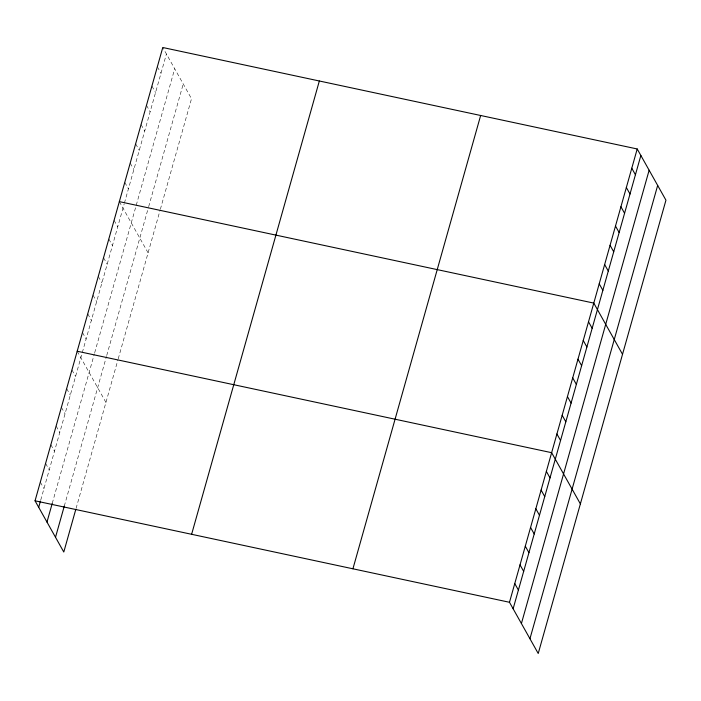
<?xml version="1.0" encoding="UTF-8"?>
<svg xmlns="http://www.w3.org/2000/svg" width="701" height="701" viewBox="0 0 701 701"><rect width="100%" height="100%" fill="white"/><g stroke="black" fill="none" stroke-linecap="round" stroke-linejoin="round"><path stroke-width="0.53" stroke-dasharray="3.5 2.63" d="M40.746 500.041L82.017 353.567M82.306 352.533L124.138 204.079M124.419 203.062L166.417 54.012M52.242 503.371L94.398 353.777M94.688 352.743L174.698 68.768M64.29 506.104L106.438 356.511M106.727 355.477L148.375 207.671M148.665 206.655L183.233 83.962M76.085 508.391L117.934 359.841M118.232 358.807L160.082 210.256M160.371 209.24L191.513 98.718L162.772 47.51M157.348 66.779L160.993 73.272M151.915 86.039L155.561 92.541M146.491 105.308L150.137 111.809M141.059 124.576L144.704 131.069M135.635 143.836L139.28 150.338M130.202 163.105L133.847 169.598M124.778 182.365L128.423 188.867M119.345 201.634L148.086 252.842M114.079 220.333L117.724 226.835M108.813 239.032L112.458 245.534M103.538 257.731L107.192 264.233M98.271 276.431L101.917 282.924M93.005 295.13L96.65 301.623M87.739 313.829L91.384 320.322M82.464 332.528L86.118 339.021M77.198 351.227L105.939 402.435M71.931 369.926L75.577 376.419M66.665 388.626L70.31 395.119M61.39 407.316L65.044 413.818M56.124 426.015L59.769 432.517M50.858 444.714L54.503 451.216M45.591 463.414L49.236 469.915M40.316 482.113L43.961 488.615"/><path stroke-width="1.05" d="M75.787 509.434L63.791 552.029L35.05 500.812L162.772 47.51L637.209 148.971L665.95 200.188L538.228 653.49L509.487 602.282L637.209 148.971M38.695 507.314L40.456 501.084M46.976 522.07L52.242 503.371M55.51 537.273L64.29 506.104M191.618 534.293L319.341 80.992M352.927 568.791L480.649 115.49M513.132 608.775L640.863 155.473M521.413 623.531L649.135 170.229M529.947 638.734L657.669 185.432M119.345 201.634L593.782 303.095L622.523 354.312M77.198 351.227L551.634 452.688L580.375 503.896M35.05 500.812L509.487 602.282M631.785 168.24L635.43 174.742M626.352 187.509L630.006 194.002M620.928 206.769L624.573 213.27M615.496 226.037L619.149 232.539M610.072 245.306L613.717 251.799M604.639 264.566L608.293 271.068M599.215 283.835L602.86 290.328M588.516 321.794L592.161 328.296M583.25 340.493L586.895 346.995M577.983 359.192L581.628 365.694M572.708 377.892L576.362 384.393M567.442 396.591L571.087 403.093M562.176 415.29L565.821 421.792M556.909 433.989L560.555 440.491M546.368 471.387L550.013 477.889M541.102 490.087L544.747 496.588M535.827 508.786L539.481 515.288M530.561 527.485L534.206 533.978M525.294 546.184L528.94 552.677M520.028 564.883L523.673 571.376M514.753 583.582L518.407 590.076"/></g></svg>
